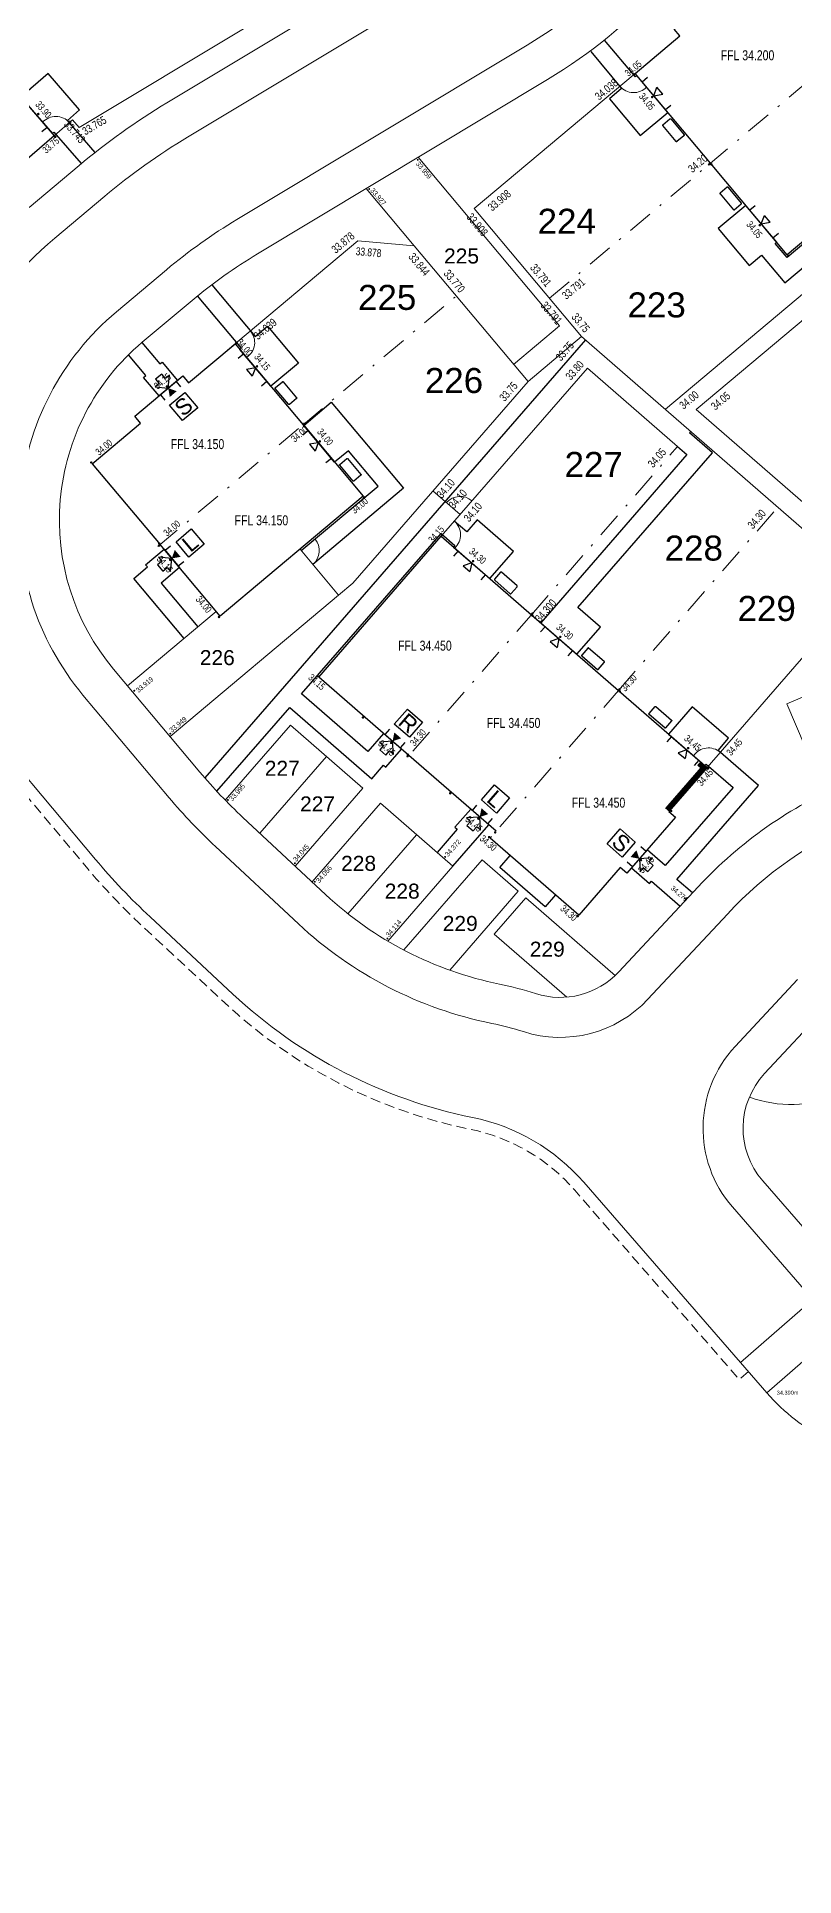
# Model space of a CAD drawing. Header units: metres. Extents: x 337936 to 338610, y 373199 to 374026.
# Drawn here: x 338375.9 to 338413.8, y 373266 to 373357.9 of the extents above; entities that cross this region are included whole.
import ezdxf

# ---------------------------------------------------------------- set-up
doc = ezdxf.new("R2010")
doc.units = ezdxf.units.M
doc.linetypes.add('DASHDOT', pattern=[25.4, 12.7, -6.35, 0, -6.35])
doc.linetypes.add('DASHED', pattern=[0.75, 0.5, -0.25])
for name, color, linetype in [('A-WH_HT-Access-Main', 252, 'Continuous'), ('A-WH_HT-Services-ASHP', 252, 'Continuous'), ('A-WH_HT-Wall-Party Wall Line', 252, 'Continuous'), ('A-WH_HT-Wall-Structure', 252, 'Continuous'), ('C-Zz4050-T-SpotLevels', 7, 'Continuous'), ('DGL-Paths', 252, 'Continuous'), ('EXTERNAL_WORKS_BACK_OF_FOOTWAY_LEVELS', 7, 'Continuous'), ('HOUSE_EXTERNAL_LEVELS', 7, 'Continuous'), ('HOUSE_SLAB_LEVEL', 7, 'Continuous'), ('PLOT_BOUNDARY_ANNOTATION', 7, 'Continuous')]:
    doc.layers.add(name, color=color, linetype=linetype)
doc.layers.add('A-WH_HT-Wall-Door Openings', color=252, linetype='Continuous', plot=False)
for name, color, linetype, lineweight in [('DGL_BT Gates', 252, 'Continuous', 9), ('DGL_BT Rear Fencing', 252, 'DASHDOT', 9), ('DGL_BT-Screen Fence', 252, 'FENCELINE2', 9), ('DGL_DRIVE', 252, 'Continuous', 9), ('DGL_Footpath', 252, 'Continuous', 9), ('DGL_Plot Parking', 252, 'Continuous', 9), ('DGL_PlotNo', 252, 'Continuous', 9), ('DGL_ROAD_KERBLINE', 252, 'Continuous', 9), ('DGL_VERGE', 252, 'DASHED', 9)]:
    doc.layers.add(name, color=color, linetype=linetype, lineweight=lineweight)
doc.layers.add('HOUSE_DOORS', color=3, linetype='Continuous', true_color=0x00ff00)
doc.layers.add('HOUSE_STEPPED_DPC', color=5, linetype='Continuous', true_color=0x1c10ef)
doc.styles.add('AnnotativeArial', font='arial.ttf', dxfattribs={"height": 2})
doc.styles.add('ESTROAD', font='arial.ttf', dxfattribs={"width": 0.75})
doc.styles.get("Standard").update_dxf_attribs({"font": 'arial.ttf'})
doc.styles.add('TTE', font='arial.ttf')
doc.linetypes.add('FENCELINE2', pattern='A,6.35,-2.54,[132,ltypeshp.shx,S=2.54,R=0,X=-2.54,Y=0],-2.54,25.4', length=36.83)

msp = doc.modelspace()

# ---------------------------------------------------------------- hatches: boundary and pattern name
at = {"layer": 'EXTERNAL_WORKS_BACK_OF_FOOTWAY_LEVELS'}
h = msp.add_hatch(color=256, dxfattribs=at)
edge = h.paths.add_edge_path(flags=17)
edge.add_ellipse((338394.982, 373351.792), major_axis=(0.0354, 0.0354), ratio=1, start_angle=45, end_angle=225, ccw=False)
edge.add_ellipse((338394.982, 373351.792), major_axis=(0.0354, 0.0354), ratio=1, start_angle=225, end_angle=405, ccw=False)
h = msp.add_hatch(color=256, dxfattribs=at)
edge = h.paths.add_edge_path(flags=17)
edge.add_ellipse((338392.552, 373350.331), major_axis=(0.0354, 0.0354), ratio=1, start_angle=45, end_angle=225, ccw=False)
edge.add_ellipse((338392.552, 373350.331), major_axis=(0.0354, 0.0354), ratio=1, start_angle=225, end_angle=405, ccw=False)
h = msp.add_hatch(color=256, dxfattribs=at)
edge = h.paths.add_edge_path(flags=17)
edge.add_ellipse((338380.81, 373325.255), major_axis=(0.0354, 0.0354), ratio=1, start_angle=45, end_angle=225, ccw=False)
edge.add_ellipse((338380.81, 373325.255), major_axis=(0.0354, 0.0354), ratio=1, start_angle=225, end_angle=405, ccw=False)
h = msp.add_hatch(color=256, dxfattribs=at)
edge = h.paths.add_edge_path(flags=17)
edge.add_ellipse((338382.61, 373323.11), major_axis=(0.0354, 0.0354), ratio=1, start_angle=45, end_angle=225, ccw=False)
edge.add_ellipse((338382.61, 373323.11), major_axis=(0.0354, 0.0354), ratio=1, start_angle=225, end_angle=405, ccw=False)
h = msp.add_hatch(color=256, dxfattribs=at)
edge = h.paths.add_edge_path(flags=17)
edge.add_ellipse((338385.491, 373319.796), major_axis=(0.0354, 0.0354), ratio=1, start_angle=45, end_angle=225, ccw=False)
edge.add_ellipse((338385.491, 373319.796), major_axis=(0.0354, 0.0354), ratio=1, start_angle=225, end_angle=405, ccw=False)
h = msp.add_hatch(color=256, dxfattribs=at)
edge = h.paths.add_edge_path(flags=17)
edge.add_ellipse((338388.84, 373316.637), major_axis=(0.0354, 0.0354), ratio=1, start_angle=45, end_angle=225, ccw=False)
edge.add_ellipse((338388.84, 373316.637), major_axis=(0.0354, 0.0354), ratio=1, start_angle=225, end_angle=405, ccw=False)
h = msp.add_hatch(color=256, dxfattribs=at)
edge = h.paths.add_edge_path(flags=17)
edge.add_ellipse((338396.35, 373316.952), major_axis=(0.0354, 0.0354), ratio=1, start_angle=45, end_angle=225, ccw=False)
edge.add_ellipse((338396.35, 373316.952), major_axis=(0.0354, 0.0354), ratio=1, start_angle=225, end_angle=405, ccw=False)
h = msp.add_hatch(color=256, dxfattribs=at)
edge = h.paths.add_edge_path(flags=17)
edge.add_ellipse((338389.836, 373315.708), major_axis=(0.0354, 0.0354), ratio=1, start_angle=45, end_angle=225, ccw=False)
edge.add_ellipse((338389.836, 373315.708), major_axis=(0.0354, 0.0354), ratio=1, start_angle=225, end_angle=405, ccw=False)
h = msp.add_hatch(color=256, dxfattribs=at)
edge = h.paths.add_edge_path(flags=17)
edge.add_ellipse((338408.326, 373314.886), major_axis=(0.0354, 0.0354), ratio=1, start_angle=45, end_angle=225, ccw=False)
edge.add_ellipse((338408.326, 373314.886), major_axis=(0.0354, 0.0354), ratio=1, start_angle=225, end_angle=405, ccw=False)
h = msp.add_hatch(color=256, dxfattribs=at)
edge = h.paths.add_edge_path(flags=17)
edge.add_ellipse((338393.464, 373312.87), major_axis=(0.0354, 0.0354), ratio=1, start_angle=45, end_angle=225, ccw=False)
edge.add_ellipse((338393.464, 373312.87), major_axis=(0.0354, 0.0354), ratio=1, start_angle=225, end_angle=405, ccw=False)
at = {"layer": 'HOUSE_DOORS'}
for points in [[(338382.509, 373340.382), (338382.932, 373340.228), (338382.587, 373339.938)], [(338382.683, 373331.87), (338382.837, 373332.293), (338383.126, 373331.948)], [(338393.724, 373322.73), (338393.81, 373323.172), (338394.149, 373322.877)], [(338398.08, 373318.943), (338398.166, 373319.385), (338398.506, 373319.089)], [(338406.058, 373316.858), (338405.617, 373316.944), (338405.912, 373317.284)]]:
    msp.add_hatch(color=256, dxfattribs=at).paths.add_polyline_path(points, flags=17)
at = {"layer": 'HOUSE_EXTERNAL_LEVELS'}
h = msp.add_hatch(color=256, dxfattribs=at)
edge = h.paths.add_edge_path(flags=17)
edge.add_ellipse((338405.79, 373356.066), major_axis=(-0.0448, 0.0448), ratio=1, start_angle=174.93889, end_angle=354.93889, ccw=False)
edge.add_ellipse((338405.79, 373356.066), major_axis=(-0.0448, 0.0448), ratio=1, start_angle=-5.06111, end_angle=174.93889, ccw=False)
h = msp.add_hatch(color=256, dxfattribs=at)
edge = h.paths.add_edge_path(flags=17)
edge.add_ellipse((338406.7, 373354.927), major_axis=(-0.0448, 0.0448), ratio=1, start_angle=175, end_angle=355, ccw=False)
edge.add_ellipse((338406.7, 373354.927), major_axis=(-0.0448, 0.0448), ratio=1, start_angle=-5, end_angle=175, ccw=False)
h = msp.add_hatch(color=256, dxfattribs=at)
edge = h.paths.add_edge_path(flags=17)
edge.add_ellipse((338376.013, 373354.083), major_axis=(-0.0448, 0.0448), ratio=1, start_angle=-4, end_angle=176, ccw=False)
edge.add_ellipse((338376.013, 373354.083), major_axis=(-0.0448, 0.0448), ratio=1, start_angle=176, end_angle=356, ccw=False)
h = msp.add_hatch(color=256, dxfattribs=at)
edge = h.paths.add_edge_path(flags=17)
edge.add_ellipse((338376.862, 373352.942), major_axis=(-0.0448, 0.0448), ratio=1, start_angle=176, end_angle=356, ccw=False)
edge.add_ellipse((338376.862, 373352.942), major_axis=(-0.0448, 0.0448), ratio=1, start_angle=-4, end_angle=176, ccw=False)
h = msp.add_hatch(color=256, dxfattribs=at)
edge = h.paths.add_edge_path(flags=17)
edge.add_ellipse((338409.558, 373351.575), major_axis=(-0.0448, 0.0448), ratio=1, start_angle=175, end_angle=355, ccw=False)
edge.add_ellipse((338409.558, 373351.575), major_axis=(-0.0448, 0.0448), ratio=1, start_angle=-5, end_angle=175, ccw=False)
h = msp.add_hatch(color=256, dxfattribs=at)
edge = h.paths.add_edge_path(flags=17)
edge.add_ellipse((338409.661, 373351.566), major_axis=(0.0448, 0.0448), ratio=1, start_angle=-5, end_angle=175, ccw=False)
edge.add_ellipse((338409.661, 373351.566), major_axis=(0.0448, 0.0448), ratio=1, start_angle=175, end_angle=355, ccw=False)
h = msp.add_hatch(color=256, dxfattribs=at)
edge = h.paths.add_edge_path(flags=17)
edge.add_ellipse((338412.074, 373348.523), major_axis=(-0.0448, 0.0448), ratio=1, start_angle=175, end_angle=355, ccw=False)
edge.add_ellipse((338412.074, 373348.523), major_axis=(-0.0448, 0.0448), ratio=1, start_angle=-5, end_angle=175, ccw=False)
h = msp.add_hatch(color=256, dxfattribs=at)
edge = h.paths.add_edge_path(flags=17)
edge.add_ellipse((338413.502, 373346.989), major_axis=(0.0448, 0.0448), ratio=1, start_angle=84.99268, end_angle=264.99268, ccw=False)
edge.add_ellipse((338413.502, 373346.989), major_axis=(0.0448, 0.0448), ratio=1, start_angle=264.99268, end_angle=444.99268, ccw=False)
h = msp.add_hatch(color=256, dxfattribs=at)
edge = h.paths.add_edge_path(flags=17)
edge.add_ellipse((338385.91, 373342.648), major_axis=(-0.0448, 0.0448), ratio=1, start_angle=-94.99322, end_angle=85.00678, ccw=False)
edge.add_ellipse((338385.91, 373342.648), major_axis=(-0.0448, 0.0448), ratio=1, start_angle=85.00678, end_angle=265.00678, ccw=False)
h = msp.add_hatch(color=256, dxfattribs=at)
edge = h.paths.add_edge_path(flags=17)
edge.add_ellipse((338386.946, 373341.468), major_axis=(0.0448, 0.0448), ratio=1, start_angle=85.00678, end_angle=265.00678, ccw=False)
edge.add_ellipse((338386.946, 373341.468), major_axis=(0.0448, 0.0448), ratio=1, start_angle=265.00678, end_angle=445.00678, ccw=False)
h = msp.add_hatch(color=256, dxfattribs=at)
edge = h.paths.add_edge_path(flags=17)
edge.add_ellipse((338382.439, 373340.465), major_axis=(0.0448, 0.0448), ratio=1, start_angle=175, end_angle=355, ccw=False)
edge.add_ellipse((338382.439, 373340.465), major_axis=(0.0448, 0.0448), ratio=1, start_angle=-5, end_angle=175, ccw=False)
h = msp.add_hatch(color=256, dxfattribs=at)
edge = h.paths.add_edge_path(flags=17)
edge.add_ellipse((338389.297, 373338.498), major_axis=(-0.0448, 0.0448), ratio=1, start_angle=175, end_angle=355, ccw=False)
edge.add_ellipse((338389.297, 373338.498), major_axis=(-0.0448, 0.0448), ratio=1, start_angle=-5, end_angle=175, ccw=False)
h = msp.add_hatch(color=256, dxfattribs=at)
edge = h.paths.add_edge_path(flags=17)
edge.add_ellipse((338389.306, 373338.602), major_axis=(-0.0448, 0.0448), ratio=1, start_angle=-94.99846, end_angle=85.00154, ccw=False)
edge.add_ellipse((338389.306, 373338.602), major_axis=(-0.0448, 0.0448), ratio=1, start_angle=85.00154, end_angle=265.00154, ccw=False)
h = msp.add_hatch(color=256, dxfattribs=at)
edge = h.paths.add_edge_path(flags=17)
edge.add_ellipse((338390.091, 373337.72), major_axis=(0.0448, 0.0448), ratio=1, start_angle=85.00154, end_angle=265.00154, ccw=False)
edge.add_ellipse((338390.091, 373337.72), major_axis=(0.0448, 0.0448), ratio=1, start_angle=265.00154, end_angle=445.00154, ccw=False)
h = msp.add_hatch(color=256, dxfattribs=at)
edge = h.paths.add_edge_path(flags=17)
edge.add_ellipse((338378.661, 373336.661), major_axis=(-0.0448, 0.0448), ratio=1, start_angle=-5, end_angle=175, ccw=False)
edge.add_ellipse((338378.661, 373336.661), major_axis=(-0.0448, 0.0448), ratio=1, start_angle=175, end_angle=355, ccw=False)
h = msp.add_hatch(color=256, dxfattribs=at)
edge = h.paths.add_edge_path(flags=17)
edge.add_ellipse((338392.294, 373334.926), major_axis=(-0.0448, 0.0448), ratio=1, start_angle=175, end_angle=355, ccw=False)
edge.add_ellipse((338392.294, 373334.926), major_axis=(-0.0448, 0.0448), ratio=1, start_angle=-5, end_angle=175, ccw=False)
h = msp.add_hatch(color=256, dxfattribs=at)
edge = h.paths.add_edge_path(flags=17)
edge.add_ellipse((338382.057, 373332.615), major_axis=(-0.0448, 0.0448), ratio=1, start_angle=-5, end_angle=175, ccw=False)
edge.add_ellipse((338382.057, 373332.615), major_axis=(-0.0448, 0.0448), ratio=1, start_angle=175, end_angle=355, ccw=False)
h = msp.add_hatch(color=256, dxfattribs=at)
edge = h.paths.add_edge_path(flags=17)
edge.add_ellipse((338396.202, 373333.032), major_axis=(0.0448, 0.0448), ratio=1, start_angle=94, end_angle=274, ccw=False)
edge.add_ellipse((338396.202, 373333.032), major_axis=(0.0448, 0.0448), ratio=1, start_angle=-86, end_angle=94, ccw=False)
h = msp.add_hatch(color=256, dxfattribs=at)
edge = h.paths.add_edge_path(flags=17)
edge.add_ellipse((338382.048, 373332.511), major_axis=(-0.0448, 0.0448), ratio=1, start_angle=175, end_angle=355, ccw=False)
edge.add_ellipse((338382.048, 373332.511), major_axis=(-0.0448, 0.0448), ratio=1, start_angle=-5, end_angle=175, ccw=False)
h = msp.add_hatch(color=256, dxfattribs=at)
edge = h.paths.add_edge_path(flags=17)
edge.add_ellipse((338382.6, 373331.801), major_axis=(-0.0448, 0.0448), ratio=1, start_angle=175, end_angle=355, ccw=False)
edge.add_ellipse((338382.6, 373331.801), major_axis=(-0.0448, 0.0448), ratio=1, start_angle=-5, end_angle=175, ccw=False)
h = msp.add_hatch(color=256, dxfattribs=at)
edge = h.paths.add_edge_path(flags=17)
edge.add_ellipse((338397.749, 373331.733), major_axis=(0.0448, 0.0448), ratio=1, start_angle=94, end_angle=274, ccw=False)
edge.add_ellipse((338397.749, 373331.733), major_axis=(0.0448, 0.0448), ratio=1, start_angle=-86, end_angle=94, ccw=False)
h = msp.add_hatch(color=256, dxfattribs=at)
edge = h.paths.add_edge_path(flags=17)
edge.add_ellipse((338385.046, 373328.939), major_axis=(0.0448, 0.0448), ratio=1, start_angle=175, end_angle=355, ccw=False)
edge.add_ellipse((338385.046, 373328.939), major_axis=(0.0448, 0.0448), ratio=1, start_angle=-5, end_angle=175, ccw=False)
h = msp.add_hatch(color=256, dxfattribs=at)
edge = h.paths.add_edge_path(flags=17)
edge.add_ellipse((338400.711, 373329.112), major_axis=(0.0448, 0.0448), ratio=1, start_angle=94, end_angle=274, ccw=False)
edge.add_ellipse((338400.711, 373329.112), major_axis=(0.0448, 0.0448), ratio=1, start_angle=-86, end_angle=94, ccw=False)
h = msp.add_hatch(color=256, dxfattribs=at)
edge = h.paths.add_edge_path(flags=17)
edge.add_ellipse((338400.718, 373329.009), major_axis=(-0.0448, 0.0448), ratio=1, start_angle=-176.18863, end_angle=3.81137, ccw=False)
edge.add_ellipse((338400.718, 373329.009), major_axis=(-0.0448, 0.0448), ratio=1, start_angle=3.81137, end_angle=183.81137, ccw=False)
h = msp.add_hatch(color=256, dxfattribs=at)
edge = h.paths.add_edge_path(flags=17)
edge.add_ellipse((338402.106, 373327.946), major_axis=(0.0448, 0.0448), ratio=1, start_angle=94, end_angle=274, ccw=False)
edge.add_ellipse((338402.106, 373327.946), major_axis=(0.0448, 0.0448), ratio=1, start_angle=-86, end_angle=94, ccw=False)
h = msp.add_hatch(color=256, dxfattribs=at)
edge = h.paths.add_edge_path(flags=17)
edge.add_ellipse((338389.979, 373325.985), major_axis=(-0.0448, 0.0448), ratio=1, start_angle=94, end_angle=274, ccw=False)
edge.add_ellipse((338389.979, 373325.985), major_axis=(-0.0448, 0.0448), ratio=1, start_angle=-86, end_angle=94, ccw=False)
h = msp.add_hatch(color=256, dxfattribs=at)
edge = h.paths.add_edge_path(flags=17)
edge.add_ellipse((338405.068, 373325.325), major_axis=(0.0448, 0.0448), ratio=1, start_angle=94, end_angle=274, ccw=False)
edge.add_ellipse((338405.068, 373325.325), major_axis=(0.0448, 0.0448), ratio=1, start_angle=-86, end_angle=94, ccw=False)
h = msp.add_hatch(color=256, dxfattribs=at)
edge = h.paths.add_edge_path(flags=17)
edge.add_ellipse((338405.075, 373325.222), major_axis=(0.0448, 0.0448), ratio=1, start_angle=-86, end_angle=94, ccw=False)
edge.add_ellipse((338405.075, 373325.222), major_axis=(0.0448, 0.0448), ratio=1, start_angle=94, end_angle=274, ccw=False)
h = msp.add_hatch(color=256, dxfattribs=at)
edge = h.paths.add_edge_path(flags=17)
edge.add_ellipse((338392.242, 373323.919), major_axis=(-0.0448, 0.0448), ratio=1, start_angle=-45, end_angle=135, ccw=False)
edge.add_ellipse((338392.242, 373323.919), major_axis=(-0.0448, 0.0448), ratio=1, start_angle=135, end_angle=315, ccw=False)
h = msp.add_hatch(color=256, dxfattribs=at)
edge = h.paths.add_edge_path(flags=17)
edge.add_ellipse((338393.653, 373322.648), major_axis=(0.0448, 0.0448), ratio=1, start_angle=-86, end_angle=94, ccw=False)
edge.add_ellipse((338393.653, 373322.648), major_axis=(0.0448, 0.0448), ratio=1, start_angle=94, end_angle=274, ccw=False)
h = msp.add_hatch(color=256, dxfattribs=at)
edge = h.paths.add_edge_path(flags=17)
edge.add_ellipse((338394.472, 373321.982), major_axis=(-0.0448, 0.0448), ratio=1, start_angle=94, end_angle=274, ccw=False)
edge.add_ellipse((338394.472, 373321.982), major_axis=(-0.0448, 0.0448), ratio=1, start_angle=-86, end_angle=94, ccw=False)
h = msp.add_hatch(color=256, dxfattribs=at)
edge = h.paths.add_edge_path(flags=17)
edge.add_ellipse((338394.488, 373322.066), major_axis=(0.0448, 0.0448), ratio=1, start_angle=94, end_angle=274, ccw=False)
edge.add_ellipse((338394.488, 373322.066), major_axis=(0.0448, 0.0448), ratio=1, start_angle=-86, end_angle=94, ccw=False)
h = msp.add_hatch(color=256, dxfattribs=at)
edge = h.paths.add_edge_path(flags=17)
edge.add_ellipse((338408.5, 373322.388), major_axis=(0.0448, 0.0448), ratio=1, start_angle=94, end_angle=274, ccw=False)
edge.add_ellipse((338408.5, 373322.388), major_axis=(0.0448, 0.0448), ratio=1, start_angle=-86, end_angle=94, ccw=False)
h = msp.add_hatch(color=256, dxfattribs=at)
edge = h.paths.add_edge_path(flags=17)
edge.add_ellipse((338409.5, 373321.376), major_axis=(0.0448, 0.0448), ratio=1, start_angle=-86, end_angle=94, ccw=False)
edge.add_ellipse((338409.5, 373321.376), major_axis=(0.0448, 0.0448), ratio=1, start_angle=94, end_angle=274, ccw=False)
h = msp.add_hatch(color=256, dxfattribs=at)
edge = h.paths.add_edge_path(flags=17)
edge.add_ellipse((338396.601, 373320.13), major_axis=(-0.0448, 0.0448), ratio=1, start_angle=-45, end_angle=135, ccw=False)
edge.add_ellipse((338396.601, 373320.13), major_axis=(-0.0448, 0.0448), ratio=1, start_angle=135, end_angle=315, ccw=False)
h = msp.add_hatch(color=256, dxfattribs=at)
edge = h.paths.add_edge_path(flags=17)
edge.add_ellipse((338398.009, 373318.861), major_axis=(0.0448, 0.0448), ratio=1, start_angle=-86, end_angle=94, ccw=False)
edge.add_ellipse((338398.009, 373318.861), major_axis=(0.0448, 0.0448), ratio=1, start_angle=94, end_angle=274, ccw=False)
h = msp.add_hatch(color=256, dxfattribs=at)
edge = h.paths.add_edge_path(flags=17)
edge.add_ellipse((338407.651, 373319.246), major_axis=(-0.0448, 0.0448), ratio=1, start_angle=-45, end_angle=135, ccw=False)
edge.add_ellipse((338407.651, 373319.246), major_axis=(-0.0448, 0.0448), ratio=1, start_angle=135, end_angle=315, ccw=False)
h = msp.add_hatch(color=256, dxfattribs=at)
edge = h.paths.add_edge_path(flags=17)
edge.add_ellipse((338398.549, 373317.938), major_axis=(-0.0448, 0.0448), ratio=1, start_angle=94, end_angle=274, ccw=False)
edge.add_ellipse((338398.549, 373317.938), major_axis=(-0.0448, 0.0448), ratio=1, start_angle=-86, end_angle=94, ccw=False)
h = msp.add_hatch(color=256, dxfattribs=at)
edge = h.paths.add_edge_path(flags=17)
edge.add_ellipse((338398.852, 373318.175), major_axis=(-0.0448, 0.0448), ratio=1, start_angle=94, end_angle=274, ccw=False)
edge.add_ellipse((338398.852, 373318.175), major_axis=(-0.0448, 0.0448), ratio=1, start_angle=-86, end_angle=94, ccw=False)
h = msp.add_hatch(color=256, dxfattribs=at)
edge = h.paths.add_edge_path(flags=17)
edge.add_ellipse((338406.14, 373316.787), major_axis=(-0.0448, 0.0448), ratio=1, start_angle=-86, end_angle=94, ccw=False)
edge.add_ellipse((338406.14, 373316.787), major_axis=(-0.0448, 0.0448), ratio=1, start_angle=94, end_angle=274, ccw=False)
h = msp.add_hatch(color=256, dxfattribs=at)
edge = h.paths.add_edge_path(flags=17)
edge.add_ellipse((338402.981, 373313.989), major_axis=(-0.0448, 0.0448), ratio=1, start_angle=94, end_angle=274, ccw=False)
edge.add_ellipse((338402.981, 373313.989), major_axis=(-0.0448, 0.0448), ratio=1, start_angle=-86, end_angle=94, ccw=False)

# ---------------------------------------------------------------- linework, layer by layer
at = {"layer": 'A-WH_HT-Access-Main'}
for points in [[(338382.509, 373340.382), (338382.566, 373341.037), (338382.367, 373340.87), (338382.187, 373341.084), (338381.873, 373340.821), (338382.053, 373340.607), (338381.854, 373340.439), (338382.509, 373340.382)], [(338382.683, 373331.869), (338382.028, 373331.927), (338382.195, 373331.727), (338381.98, 373331.547), (338382.244, 373331.234), (338382.458, 373331.414), (338382.625, 373331.214), (338382.683, 373331.869)], [(338393.724, 373322.73), (338393.068, 373322.684), (338393.264, 373322.513), (338393.081, 373322.302), (338393.39, 373322.033), (338393.573, 373322.245), (338393.77, 373322.074), (338393.724, 373322.73)], [(338398.08, 373318.943), (338397.424, 373318.897), (338397.621, 373318.726), (338397.437, 373318.515), (338397.746, 373318.246), (338397.93, 373318.458), (338398.126, 373318.287), (338398.08, 373318.943)], [(338406.059, 373316.858), (338406.104, 373316.202), (338406.275, 373316.399), (338406.486, 373316.215), (338406.755, 373316.524), (338406.544, 373316.708), (338406.715, 373316.904), (338406.059, 373316.858)]]:
    msp.add_lwpolyline(points, dxfattribs=at)
at = {"layer": 'A-WH_HT-Services-ASHP', "elevation": 0}
for points in [[(338407.586, 373353.837, -0.414214), (338407.629, 373353.833), (338408.294, 373353.04, -0.414214), (338408.29, 373352.998), (338407.939, 373352.703, -0.414214), (338407.897, 373352.707), (338407.232, 373353.5, -0.414214), (338407.236, 373353.542)], [(338407.369, 373323.4, -0.414214), (338407.327, 373323.397), (338406.546, 373324.076, -0.414214), (338406.543, 373324.118), (338406.843, 373324.464, -0.414214), (338406.885, 373324.467), (338407.667, 373323.788, -0.414214), (338407.67, 373323.745)]]:
    msp.add_lwpolyline(points, format="xyb", close=True, dxfattribs=at)
at = {"layer": 'A-WH_HT-Services-ASHP'}
for points in [[(338411.154, 373349.585, 0.414214), (338411.158, 373349.627), (338410.492, 373350.42, 0.414214), (338410.45, 373350.424), (338410.099, 373350.129, 0.414214), (338410.095, 373350.087), (338410.761, 373349.294, 0.414214), (338410.803, 373349.291)], [(338388.569, 373339.567, -0.414214), (338388.527, 373339.571), (338387.862, 373340.364, -0.414214), (338387.865, 373340.406), (338388.216, 373340.7, -0.414214), (338388.259, 373340.697), (338388.924, 373339.904, -0.414214), (338388.92, 373339.862)], [(338391.788, 373335.732, -0.414214), (338391.745, 373335.736), (338391.08, 373336.528, -0.414214), (338391.084, 373336.571), (338391.435, 373336.865, -0.414214), (338391.477, 373336.861), (338392.142, 373336.069, -0.414214), (338392.138, 373336.026)], [(338398.824, 373330.828, 0.414214), (338398.827, 373330.786), (338399.608, 373330.107, 0.414214), (338399.65, 373330.11), (338399.951, 373330.455, 0.414214), (338399.948, 373330.498), (338399.167, 373331.177, 0.414214), (338399.124, 373331.174)], [(338403.18, 373327.041, 0.414214), (338403.183, 373326.999), (338403.965, 373326.32, 0.414214), (338404.007, 373326.322), (338404.307, 373326.668, 0.414214), (338404.304, 373326.71), (338403.523, 373327.389, 0.414214), (338403.481, 373327.387)]]:
    msp.add_lwpolyline(points, format="xyb", close=True, dxfattribs=at)
at = {"layer": 'A-WH_HT-Wall-Door Openings', "linetype": 'ByBlock'}
for p, q in [((338406.201, 373355.69), (338406.471, 373355.916)), ((338407.365, 373354.303), (338407.635, 373354.53)), ((338376.451, 373353.414), (338376.185, 373353.183)), ((338411.575, 373349.286), (338411.845, 373349.512)), ((338412.738, 373347.899), (338413.008, 373348.126)), ((338386.281, 373342.092), (338386.011, 373341.865)), ((338382.117, 373340.053), (338382.344, 373339.783)), ((338382.901, 373340.71), (338383.127, 373340.44)), ((338387.444, 373340.705), (338387.174, 373340.479)), ((338389.499, 373338.257), (338389.229, 373338.03)), ((338390.663, 373336.87), (338390.393, 373336.644)), ((338382.624, 373332.488), (338382.354, 373332.261)), ((338396.995, 373332.245), (338396.764, 373331.979)), ((338383.281, 373331.704), (338383.011, 373331.478)), ((338398.361, 373331.058), (338398.13, 373330.792)), ((338401.352, 373328.458), (338401.121, 373328.192)), ((338402.718, 373327.271), (338402.487, 373327.005)), ((338393.569, 373323.331), (338393.338, 373323.065)), ((338394.341, 373322.661), (338394.11, 373322.395)), ((338407.661, 373322.974), (338407.43, 373322.708)), ((338409.027, 373321.786), (338408.796, 373321.52)), ((338397.926, 373319.544), (338397.695, 373319.278)), ((338398.698, 373318.874), (338398.466, 373318.607)), ((338406.128, 373317.475), (338406.394, 373317.244)), ((338405.457, 373316.704), (338405.723, 373316.472))]:
    msp.add_line(p, q, dxfattribs=at)
at = {"layer": 'A-WH_HT-Wall-Party Wall Line', "linetype": 'DASHDOT', "lineweight": 15, "ltscale": 0.1}
for points in [[(338409.499, 373351.526), (338417.22, 373358.004)], [(338409.499, 373351.526), (338416.875, 373357.714)], [(338381.989, 373332.462), (338389.364, 373338.651)], [(338400.762, 373329.17), (338394.445, 373321.904)], [(338405.118, 373325.383), (338398.506, 373317.777)], [(338405.118, 373325.383), (338398.802, 373318.117)]]:
    msp.add_lwpolyline(points, dxfattribs=at)
at = {"layer": 'A-WH_HT-Wall-Structure'}
for p, q in [((338385.854, 373342.601), (338389.249, 373338.554)), ((338378.709, 373336.605), (338382.104, 373332.559))]:
    msp.add_line(p, q, dxfattribs=at)
at = {"layer": 'A-WH_HT-Wall-Structure', "lineweight": -3}
for p, q in [((338399.091, 373316.424), (338399.608, 373317.019)), ((338401.357, 373314.454), (338399.091, 373316.424)), ((338401.874, 373315.049), (338401.357, 373314.454))]:
    msp.add_line(p, q, dxfattribs=at)
for points in [[(338409.614, 373351.622), (338405.846, 373356.113), (338408.079, 373357.987), (338407.797, 373358.324), (338410.633, 373360.704), (338410.916, 373360.367), (338413.336, 373362.398), (338417.105, 373357.907)], [(338416.76, 373357.618), (338420.6, 373353.04), (338413.455, 373347.045), (338409.614, 373351.622)], [(338372.967, 373357.422), (338376.814, 373352.997), (338374.613, 373351.084), (338374.902, 373350.752), (338372.108, 373348.323), (338371.819, 373348.655), (338369.434, 373346.582), (338365.588, 373351.007)], [(338378.709, 373336.605), (338381.122, 373338.63), (338380.832, 373338.975), (338383.238, 373340.993), (338383.527, 373340.649), (338385.854, 373342.601)], [(338389.249, 373338.555), (338392.247, 373334.982), (338385.102, 373328.986), (338382.104, 373332.559)], [(338394.544, 373322.017), (338390.034, 373325.937), (338396.154, 373332.977), (338400.663, 373329.057)], [(338400.663, 373329.057), (338405.02, 373325.27)], [(338405.02, 373325.27), (338409.444, 373321.424), (338407.531, 373319.223), (338407.863, 373318.935), (338405.434, 373316.14), (338405.102, 373316.429), (338403.029, 373314.044), (338398.605, 373317.89)], [(338398.9, 373318.23), (338394.544, 373322.017)]]:
    msp.add_lwpolyline(points, dxfattribs=at)
at = {"layer": 'DGL-Paths'}
for points in [[(338422.28, 373361.42), (338418.088, 373357.902), (338417.991, 373358.016), (338417.073, 373357.244), (338417.844, 373356.325), (338422.092, 373359.89), (338423.821, 373355.612), (338413.443, 373346.904), (338412.852, 373347.608), (338412.929, 373347.672), (338411.386, 373349.511), (338410.007, 373348.354), (338411.55, 373346.515), (338412.162, 373347.029), (338413.332, 373345.636), (338424.9, 373355.343), (338424.639, 373355.989)], [(338403.626, 373357.203), (338405.173, 373355.359), (338404.56, 373354.845), (338406.103, 373353.006), (338407.482, 373354.163), (338405.939, 373356.002), (338405.863, 373355.938), (338404.317, 373357.78)], [(338378.861, 373352.166), (338377.473, 373353.763), (338378.077, 373354.288), (338376.502, 373356.099), (338375.144, 373354.918), (338376.718, 373353.107), (338376.794, 373353.172), (338378.161, 373351.6)], [(338384.686, 373345.548), (338386.858, 373342.96), (338387.471, 373343.474), (338389.013, 373341.636), (338387.634, 373340.479), (338386.092, 373342.317), (338386.168, 373342.381), (338383.979, 373344.991)], [(338403.365, 373342.796), (338384.334, 373320.904)], [(338381.19, 373342.654), (338382.082, 373341.59), (338382.197, 373341.686), (338382.969, 373340.767), (338382.049, 373339.996), (338381.278, 373340.915), (338381.393, 373341.011), (338380.524, 373342.047)], [(338389.16, 373332.261), (338393.001, 373335.484), (338391.515, 373337.255), (338390.825, 373336.677), (338389.282, 373338.515), (338390.661, 373339.672), (338394.269, 373335.373), (338389.739, 373331.572)], [(338407.973, 373337.466), (338408.438, 373337.061), (338401.128, 373328.652), (338402.94, 373327.078), (338404.121, 373328.436), (338402.989, 373329.42), (338409.708, 373337.15), (338408.563, 373338.145)], [(338384.939, 373320.229), (338388.581, 373324.418), (338392.686, 373320.85), (338393.276, 373321.529), (338393.389, 373321.431), (338394.176, 373322.337), (338393.27, 373323.124), (338392.483, 373322.219), (338389.172, 373325.097), (338396.144, 373333.118), (338396.837, 373332.515), (338396.772, 373332.44), (338398.583, 373330.865), (338399.764, 373332.223), (338397.953, 373333.798), (338397.428, 373333.194), (338396.81, 373333.732)], [(338383.301, 373327.867), (338380.787, 373330.863), (338381.476, 373331.441), (338381.38, 373331.556), (338382.299, 373332.327), (338383.07, 373331.408), (338382.151, 373330.637), (338383.99, 373328.445)], [(338408.709, 373315.15), (338407.939, 373315.82), (338412.017, 373320.512), (338409.991, 373322.274), (338410.516, 373322.877), (338408.704, 373324.452), (338407.523, 373323.093), (338409.335, 373321.519), (338409.4, 373321.594), (338410.747, 373320.423), (338407.358, 373316.524), (338406.452, 373317.311), (338405.665, 373316.405), (338406.571, 373315.618), (338406.669, 373315.731), (338408.095, 373314.492)], [(338396.736, 373316.484), (338398.533, 373318.55), (338397.627, 373319.337), (338396.84, 373318.432), (338396.954, 373318.332), (338395.945, 373317.172)]]:
    msp.add_lwpolyline(points, dxfattribs=at)
at = {"layer": 'DGL_BT Gates'}
for centre, start, end in [((338405.769, 373356.049), 220, 316.37937), ((338376.889, 373353.063), 41, 137.37937), ((338385.93, 373342.665), 303.6067, 40), ((338397.102, 373334.067), 49, 139), ((338396.219, 373333.052), 312.62063, 49), ((338389.16, 373332.261), 310, 40), ((338409.51, 373321.499), 49, 145.37937)]:
    msp.add_arc(centre, 0.9, start, end, dxfattribs=at)
at = {"layer": 'DGL_BT Rear Fencing', "ltscale": 0.1}
for points in [[(338401.571, 373344.873), (338409.614, 373351.622)], [(338389.249, 373338.554), (338396.91, 373344.982)]]:
    msp.add_lwpolyline(points, dxfattribs=at)
at = {"layer": 'DGL_BT Rear Fencing', "ltscale": 0.1, "flags": 128}
for points in [[(338408.563, 373338.145), (338408.629, 373338.22)], [(338400.663, 373329.057), (338407.973, 373337.466)], [(338405.02, 373325.27), (338412.954, 373334.397)]]:
    msp.add_lwpolyline(points, dxfattribs=at)
at = {"layer": 'DGL_BT-Screen Fence', "ltscale": 0.03}
for points in [[(338376.814, 373352.997), (338377.719, 373353.785), (338378.052, 373353.402), (338386.527, 373358.494), (338386.623, 373360.7), (338380.159, 373365.396), (338383.686, 373370.25)], [(338405.846, 373356.113), (338397.803, 373349.364), (338403.174, 373342.962)], [(338432.813, 373343.072), (338428.111, 373354.151), (338421.886, 373351.508), (338407.362, 373339.322)], [(338420.442, 373348.991), (338408.902, 373339.308), (338416.014, 373333.125), (338417.387, 373329.892)], [(338400.493, 373340.712), (338394.8, 373347.497), (338391.982, 373347.743), (338385.471, 373342.28)], [(338400.493, 373340.712), (338403.174, 373342.962)], [(338403.174, 373342.962), (338415.184, 373332.522)], [(338396.154, 373332.977), (338403.463, 373341.386), (338407.973, 373337.466)], [(338400.493, 373340.712), (338391.73, 373330.632), (338391.024, 373330.039), (338389.096, 373332.338)], [(338397.102, 373334.067), (338395.743, 373335.248)], [(338409.444, 373321.424), (338416.466, 373329.502), (338418.399, 373330.322)]]:
    msp.add_lwpolyline(points, dxfattribs=at)
at = {"layer": 'DGL_DRIVE'}
for p, q in [((338395.004, 373351.921), (338402.074, 373343.495)), ((338392.4, 373350.357), (338394.8, 373347.497)), ((338402.074, 373343.495), (338399.776, 373341.566)), ((338390.427, 373321.968), (338387.091, 373318.131)), ((338394.926, 373318.057), (338391.493, 373314.109))]:
    msp.add_line(p, q, dxfattribs=at)
at = {"layer": 'DGL_DRIVE', "flags": 128}
for points in [[(338391.024, 373330.039), (338382.598, 373322.969)], [(338384.91, 373329.216), (338380.477, 373325.497)], [(338415.313, 373320.188), (338413.438, 373324.607), (338417.856, 373326.482), (338419.732, 373322.064)], [(338388.848, 373316.494), (338392.238, 373320.394), (338388.615, 373323.543), (338385.355, 373319.792)], [(338393.485, 373312.741), (338396.737, 373316.483), (338393.114, 373319.632), (338389.697, 373315.701)], [(338394.278, 373312.298), (338398.196, 373316.805), (338400.007, 373315.23), (338396.579, 373311.287)], [(338404.862, 373311.01), (338400.384, 373314.902), (338398.81, 373313.091), (338402.432, 373309.942)]]:
    msp.add_lwpolyline(points, dxfattribs=at)
msp.add_lwpolyline([(338415.904, 373309.937), (338416.735, 373309.835, 0.131652), (338419.811, 373310.267), (338428.518, 373313.963), (338429.807, 373310.925), (338415.979, 373305.055, -0.189856), (338411.582, 373304.94), (338411.56, 373304.948)], format="xyb", dxfattribs=at)
at = {"layer": 'DGL_DRIVE'}
msp.add_lwpolyline([(338415.822, 373293.121, 0.09901), (338417.529, 373291.802, 0.137817), (338420.212, 373292.146), (338421.201, 373291.655, -0.084238), (338426.073, 373288.115, 0.387715), (338425.399, 373286.645, -0.084639), (338428.394, 373281.976), (338434.228, 373268.231), (338428.981, 373266.004), (338425.972, 373273.092), (338425.905, 373276.322), (338424.251, 373280.218, 0.179151), (338418.536, 373286.28), (338415.531, 373287.77, -0.099053), (338412.426, 373290.168)], format="xyb", dxfattribs=at)
at = {"layer": 'DGL_Footpath', "flags": 128}
for points in [[(338375.553, 373349.411), (338378.049, 373351.506, -0.03929), (338382.443, 373354.641), (338396.941, 373363.352, 0.144993), (338403.561, 373370.576), (338404.828, 373373.175)], [(338381.209, 373342.67), (338383.705, 373344.765, -0.03929), (338386.976, 373347.098), (338401.473, 373355.808, 0.144993), (338411.47, 373366.718), (338413.483, 373370.845)], [(338381.209, 373342.67, 0.414214), (338379.779, 373326.328), (338384.088, 373321.193, 0.030553), (338386.24, 373318.926, 0.030553)]]:
    msp.add_lwpolyline(points, format="xyb", dxfattribs=at)
at = {"layer": 'DGL_Footpath'}
msp.add_lwpolyline([(338386.24, 373318.926), (338390.377, 373315.067, 0.138468), (338399.075, 373310.591, -0.027721), (338400.876, 373310.12, 0.290609), (338405.026, 373311.2), (338408.998, 373315.46, -0.105104), (338416.424, 373320.66), (338422.171, 373323.099), (338425.61, 373314.999), (338419.862, 373312.559, 0.105104), (338415.434, 373309.459), (338412.318, 373306.117, 0.383864), (338412.225, 373300.765), (338417.558, 373294.63), (338412.426, 373290.168), (338411.114, 373291.678)], format="xyb", dxfattribs=at)
at = {"layer": 'DGL_ROAD_KERBLINE'}
for p, q in [((338413.971, 373310.823), (338410.855, 373307.481)), ((338410.715, 373299.453), (338414.736, 373294.827)), ((338414.736, 373294.827), (338411.114, 373291.678))]:
    msp.add_line(p, q, dxfattribs=at)
for points in [[(338376.838, 373347.879), (338379.334, 373349.974, -0.03929), (338383.474, 373352.926), (338397.971, 373361.637, 0.144993), (338405.358, 373369.699), (338406.683, 373372.415)], [(338379.923, 373344.202), (338382.42, 373346.297, -0.03929), (338385.946, 373348.812), (338400.443, 373357.523, 0.144993), (338409.672, 373367.595), (338410.997, 373370.311)], [(338381.602, 373313.952, -0.030553), (338378.879, 373316.822), (338374.57, 373321.957, -0.414214), (338376.838, 373347.879)], [(338379.923, 373344.202, 0.414214), (338378.247, 373325.042), (338382.556, 373319.907, 0.030553), (338384.876, 373317.463), (338389.013, 373313.604, 0.138468), (338398.678, 373308.63)], [(338406.488, 373309.836), (338410.461, 373314.096, -0.105104), (338417.205, 373318.819), (338421.112, 373320.477)], [(338411.114, 373291.678), (338403.283, 373300.686, 0.165254), (338397.724, 373303.926, -0.138468), (338385.74, 373310.094), (338381.602, 373313.952)]]:
    msp.add_lwpolyline(points, format="xyb", dxfattribs=at)
for centre, radius, start, end in [((338402.1, 373313.928), 6, 252.18257, 317), ((338395.736, 373294.126), 14.8, 72.18257, 78.53411), ((338415.243, 373303.389), 6, 137, 221)]:
    msp.add_arc(centre, radius, start, end, dxfattribs=at)
at = {"layer": 'DGL_VERGE', "flags": 128}
msp.add_lwpolyline([(338411.508, 373291.225), (338411.055, 373290.831), (338402.83, 373300.293, 0.165254), (338397.604, 373303.338, -0.138468), (338385.331, 373309.655), (338381.193, 373313.514, -0.030553), (338378.419, 373316.436), (338374.111, 373321.571, -0.138483), (338369.872, 373330.988, -0.138483)], format="xyb", dxfattribs=at)
at = {"layer": 'HOUSE_DOORS'}
for p, q in [((338406.783, 373354.996), (338406.937, 373355.419)), ((338406.783, 373354.996), (338407.226, 373355.075)), ((338407.226, 373355.075), (338406.937, 373355.419)), ((338412.157, 373348.592), (338412.31, 373349.015)), ((338412.157, 373348.592), (338412.6, 373348.67)), ((338412.6, 373348.67), (338412.31, 373349.015)), ((338386.863, 373341.398), (338386.42, 373341.32)), ((338386.42, 373341.32), (338386.709, 373340.975)), ((338386.863, 373341.398), (338386.709, 373340.975)), ((338390.008, 373337.65), (338389.565, 373337.572)), ((338389.565, 373337.572), (338389.854, 373337.227)), ((338390.008, 373337.65), (338389.854, 373337.227)), ((338397.678, 373331.652), (338397.253, 373331.505)), ((338397.253, 373331.505), (338397.592, 373331.21)), ((338397.678, 373331.652), (338397.592, 373331.21)), ((338402.035, 373327.865), (338401.609, 373327.718)), ((338401.609, 373327.718), (338401.949, 373327.423)), ((338402.035, 373327.865), (338401.949, 373327.423)), ((338408.429, 373322.306), (338408.004, 373322.16)), ((338408.004, 373322.16), (338408.343, 373321.864)), ((338408.429, 373322.306), (338408.343, 373321.864))]:
    msp.add_line(p, q, dxfattribs=at)
at = {"layer": 'HOUSE_EXTERNAL_LEVELS', "color": 0, "flags": 128}
for points in [[(338382.576, 373339.524), (338383.342, 373340.167), (338383.984, 373339.401), (338383.218, 373338.758), (338382.576, 373339.524)], [(338382.897, 373332.703), (338383.663, 373333.346), (338384.306, 373332.58), (338383.54, 373331.937), (338382.897, 373332.703)], [(338394.462, 373324.341), (338395.217, 373323.685), (338394.561, 373322.93), (338393.806, 373323.586), (338394.462, 373324.341)], [(338398.818, 373320.554), (338399.573, 373319.898), (338398.917, 373319.143), (338398.162, 373319.799), (338398.818, 373320.554)], [(338405.103, 373318.351), (338405.858, 373317.695), (338405.202, 373316.94), (338404.447, 373317.596), (338405.103, 373318.351)]]:
    msp.add_lwpolyline(points, dxfattribs=at)
at = {"layer": 'HOUSE_STEPPED_DPC', "color": 170, "const_width": 0.25, "flags": 128}
for points in [[(338409.026, 373321.621), (338409.268, 373321.411), (338407.437, 373319.305)], [(338409.026, 373321.621), (338409.362, 373321.329)]]:
    msp.add_lwpolyline(points, dxfattribs=at)

# ---------------------------------------------------------------- texts
at = {"layer": 'C-Zz4050-T-SpotLevels', "color": 7, "linetype": 'Continuous', "lineweight": -3, "insert": (338412.927, 373290.168, 34.39), "char_height": 0.2, "attachment_point": 4, "style": 'TTE'}
msp.add_mtext('34.390m', dxfattribs=at)
at = {"layer": 'DGL_Plot Parking', "char_height": 0.75, "attachment_point": 5, "style": 'AnnotativeArial'}
for s, insert in [('225', (338397.172, 373346.981)), ('226', (338384.961, 373326.906)), ('227', (338388.21, 373321.379)), ('227', (338389.972, 373319.6)), ('228', (338392.025, 373316.624)), ('228', (338394.205, 373315.234)), ('229', (338397.105, 373313.618)), ('229', (338401.455, 373312.333))]:
    msp.add_mtext(s, dxfattribs=dict(at, insert=insert))
at = {"layer": 'DGL_PlotNo', "char_height": 1.25, "width": 2.66537, "attachment_point": 5, "style": 'AnnotativeArial'}
for s, insert in [('224', (338402.431, 373348.72)), ('225', (338393.453, 373344.907)), ('223', (338406.924, 373344.531)), ('226', (338396.793, 373340.754)), ('227', (338403.778, 373336.566)), ('228', (338408.782, 373332.378)), ('229', (338412.427, 373329.36))]:
    msp.add_mtext(s, dxfattribs=dict(at, insert=insert))
at = {"layer": 'EXTERNAL_WORKS_BACK_OF_FOOTWAY_LEVELS', "linetype": 'Continuous', "style": 'ESTROAD', "width": 0.75}
for s, rotation, p in [('33.959', 310, (338394.869, 373351.579)), ('33.927', 310, (338392.592, 373350.247)), ('33.919', 40, (338381.022, 373325.141)), ('33.949', 40, (338382.693, 373323.149)), ('33.995', 49, (338385.718, 373319.717)), ('34.045', 49, (338388.916, 373316.689)), ('34.372', 49, (338396.501, 373316.938)), ('34.056', 49, (338390.063, 373315.629)), ('34.271', 319, (338407.602, 373315.353)), ('34.114', 49, (338393.541, 373312.923))]:
    msp.add_text(s, height=0.25, rotation=rotation, dxfattribs=at).set_placement(p)
at = {"layer": 'HOUSE_DOORS', "color": 100, "linetype": 'Continuous', "style": 'ESTROAD', "width": 0.75}
for s, rotation, p in [('33.90', 311, (338375.84, 373354.54)), ('34.05', 310, (338406.011, 373354.948)), ('34.05', 310, (338411.384, 373348.544)), ('34.15', 310.00678, (338386.78, 373341.928)), ('34.15', 40, (338381.979, 373340.299)), ('34.00', 310.00153, (338389.926, 373338.179)), ('34.15', 310, (338381.91, 373331.822)), ('34.30', 319, (338397.515, 373332.161)), ('34.30', 319, (338401.871, 373328.374)), ('34.45', 319, (338392.969, 373322.561)), ('34.45', 319, (338408.264, 373322.817)), ('34.45', 319, (338397.325, 373318.774)), ('34.45', 49, (338406.227, 373316.103))]:
    msp.add_text(s, height=0.35, rotation=rotation, dxfattribs=at).set_placement(p)
at = {"layer": 'HOUSE_EXTERNAL_LEVELS', "color": 0, "linetype": 'Continuous', "style": 'ESTROAD', "width": 0.75}
for s, rotation, p in [('34.05', 39.9389, (338405.511, 373355.933)), ('33.75', 41, (338376.409, 373352.086)), ('34.00', 310.00678, (338385.903, 373342.662)), ('34.00', 40, (338388.832, 373337.652)), ('34.00', 40, (338379.053, 373336.995)), ('34.00', 40, (338391.829, 373334.08)), ('34.00', 40, (338382.449, 373332.95)), ('34.15', 49, (338395.737, 373332.616)), ('34.00', 310, (338383.859, 373329.811)), ('34.15', 319, (338389.476, 373325.863)), ('34.30', 49, (338405.362, 373325.188)), ('34.30', 49, (338394.823, 373322.457)), ('34.45', 49, (338410.642, 373321.977)), ('34.45', 49, (338409.171, 373320.465)), ('34.30', 319, (338398.048, 373317.814)), ('34.30', 319, (338402.073, 373314.316))]:
    msp.add_text(s, height=0.35, rotation=rotation, dxfattribs=at).set_placement(p)
at = {"layer": 'HOUSE_EXTERNAL_LEVELS', "color": 0, "char_height": 0.8, "width": 0.8, "attachment_point": 5, "line_spacing_factor": 0.888}
for s, insert, rotation in [('\\W1.00;S', (338383.28, 373339.462), 40), ('\\W1.00;L', (338383.602, 373332.642), 40), ('\\W1.00;R', (338394.511, 373323.636), 319), ('\\W1.00;L', (338398.868, 373319.849), 319), ('\\W1.00;S', (338405.153, 373317.645), 319)]:
    msp.add_mtext(s, dxfattribs=dict(at, insert=insert, rotation=rotation))
at = {"layer": 'HOUSE_SLAB_LEVEL', "color": 1, "linetype": 'Continuous', "true_color": 0xff0000, "style": 'ESTROAD', "width": 0.75}
for s, p in [('FFL 34.200', (338410.127, 373356.768)), ('FFL 34.150', (338382.63, 373337.333)), ('FFL 34.150', (338385.827, 373333.524)), ('FFL 34.450', (338394, 373327.261)), ('FFL 34.450', (338398.433, 373323.397)), ('FFL 34.450', (338402.676, 373319.41))]:
    msp.add_text(s, height=0.5, dxfattribs=at).set_placement(p)
at = {"layer": 'PLOT_BOUNDARY_ANNOTATION', "linetype": 'Continuous', "style": 'ESTROAD', "width": 0.75}
for s, rotation, p in [('34.038', 40, (338404.048, 373354.744)), ('33.765', 31, (338378.367, 373353.006)), ('33.743', 311, (338377.263, 373353.544)), ('34.20', 39.94548, (338408.707, 373351.119)), ('33.908', 40, (338398.7, 373349.201)), ('33.908', 310, (338397.395, 373348.914)), ('33.878', 40, (338390.881, 373347.09)), ('33.878', 355, (338391.868, 373347.032)), ('33.844', 310, (338394.488, 373346.933)), ('33.791', 310, (338400.57, 373346.388)), ('33.770', 310, (338396.247, 373346.094)), ('33.791', 39.94548, (338402.404, 373344.786)), ('33.791', 310, (338401.099, 373344.499)), ('34.039', 40, (338386.993, 373342.772)), ('33.75', 310, (338402.639, 373343.922)), ('33.75', 49, (338402.138, 373341.701)), ('33.80', 49, (338402.632, 373340.745)), ('33.75', 49, (338399.323, 373339.683)), ('34.00', 40, (338408.27, 373339.298)), ('34.05', 40.32376, (338409.853, 373339.25)), ('34.05', 49, (338406.746, 373336.37)), ('34.10', 49, (338396.186, 373334.84)), ('34.10', 49, (338396.79, 373334.316)), ('34.10', 49, (338397.544, 373333.659)), ('34.30', 49, (338411.732, 373333.307)), ('34.300', 49, (338401.106, 373328.649))]:
    msp.add_text(s, height=0.4, rotation=rotation, dxfattribs=at).set_placement(p)

doc.saveas('drawing.dxf')
